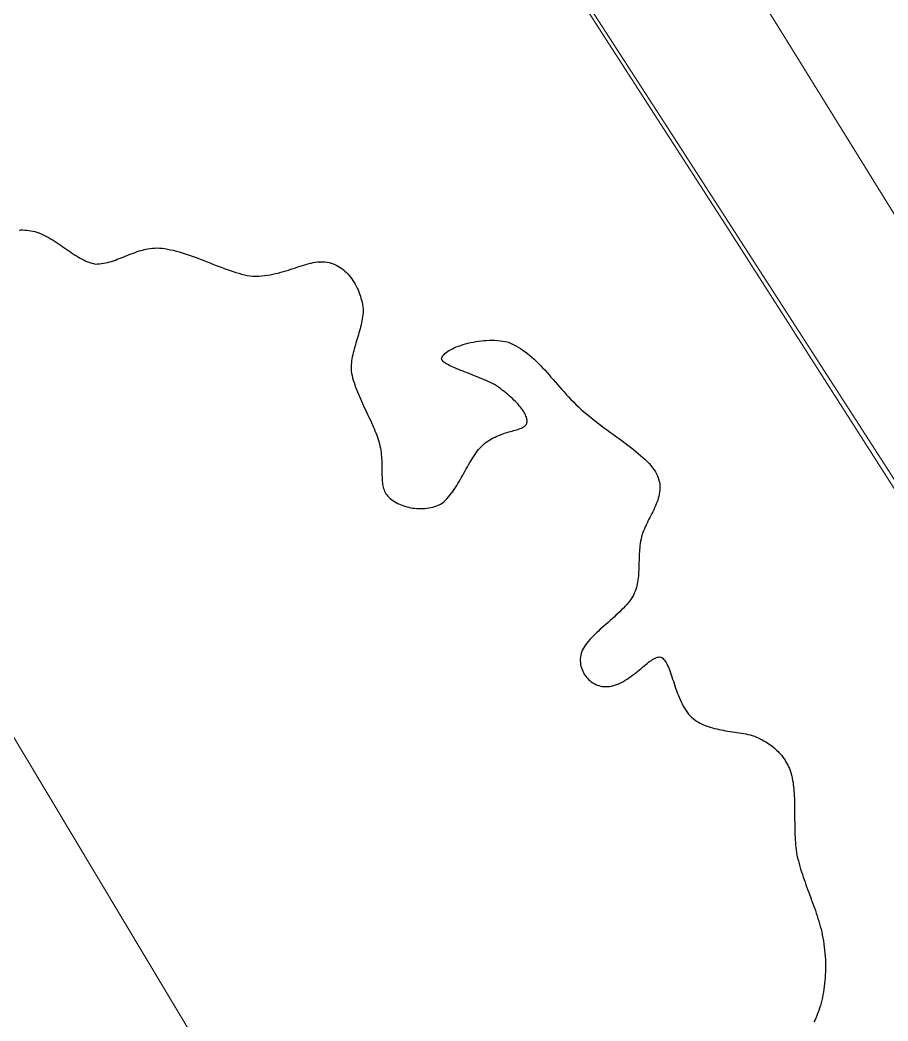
# Model space of a CAD drawing. Header units: metres. Extents: x 3 to 509016, y 4 to 6969473.
# Drawn here: x 507894.491 to 507896.852, y 6967178.844 to 6967181.567 of the extents above; entities that cross this region are included whole.
import ezdxf

# ---------------------------------------------------------------- set-up
doc = ezdxf.new("R2010")
doc.units = ezdxf.units.M
for name, color, linetype, lineweight in [('D_UG_PIPES', 252, 'EXIST_SWD', 0), ('DR_LINED', 252, 'EXIST_SWD', 0), ('HT_UG_LINES', 252, 'EXISTING_HIGH_VOLTAGE', 0)]:
    doc.layers.add(name, color=color, linetype=linetype, lineweight=lineweight)
for name, color, linetype in [('HATCH_LANDSCAPE', 1, 'Continuous'), ('mga2020VEG_TREE', 252, 'Continuous'), ('XREF', 7, 'Continuous')]:
    doc.layers.add(name, color=color, linetype=linetype)
doc.styles.get("Standard").update_dxf_attribs({"font": 'ARIALN.TTF'})
doc.linetypes.add('EXIST_SWD', pattern='A,5,-2.5,5,-2,["SWD",Standard,S=2.5,R=0,X=0,Y=-1.25],-8,5,-2.5,5,-2.5', length=37.5)
doc.linetypes.add('EXISTING_HIGH_VOLTAGE', pattern='A,2,-2,2,-2,2,-2,["HV",Standard,S=2.5,R=0,X=0,Y=-1.25],-5.9,2,-2,2,-2', length=25.9)

# ---------------------------------------------------------------- blocks, each defined once
blk = doc.blocks.new('XD_HATCH')
at = {"layer": 'HATCH_LANDSCAPE', "ltscale": 0.5}
h = blk.add_hatch(dxfattribs=at)
h.set_pattern_fill('GRASS', color=256, scale=0.05)
h.set_pattern_definition([(212.013854887, (0, 0), (-0.28538859865, -1.2375190291), [0.238125, -1.557926224]), (167.013854887, (0, 0), (-0.28538859868, -1.23751902925), [0.238125, -1.031875]), (257.013854887, (0, 0), (1.23751902925, -0.28538859868), [0.238125, -1.031875])])
edge = h.paths.add_edge_path()
edge.add_line((507834.6194, 6967286.6003), (507833.7745, 6967278.3766))
edge.add_line((507833.7745, 6967278.3766), (507834.4563, 6967266.5732))
edge.add_arc((507833.4405, 6967266.3882), 1.0325, -56.8269, 10.3208, ccw=False)
edge.add_line((507834.0055, 6967265.524), (507833.7027, 6967265.3348))
edge.add_line((507833.7027, 6967265.3348), (507831.8595, 6967265.8814))
edge.add_arc((507790.5773, 6967261.1965), 41.5471, 6.4744, 11.72996)
edge.add_arc((507652.9266, 6967269.5696), 178.3302, 0.023588, 2.717699)
edge.add_arc((507863.8943, 6967277.5885), 32.8409, 156.38178, 179.23816, ccw=False)
edge.add_line((507833.8043, 6967290.7459), (507834.868, 6967290.3037))
edge.add_line((507834.868, 6967290.3037), (507834.6194, 6967286.6003))
edge = h.paths.add_edge_path()
edge.add_line((507840.3758, 6967264.2031), (507839.0111, 6967268.6216))
edge.add_line((507839.0111, 6967268.6216), (507838.9485, 6967268.9634))
edge.add_line((507838.9485, 6967268.9634), (507838.9635, 6967269.4631))
edge.add_line((507838.9635, 6967269.4631), (507838.7986, 6967271.4707))
edge.add_line((507838.7986, 6967271.4707), (507838.5426, 6967271.9806))
edge.add_line((507838.5426, 6967271.9806), (507838.3277, 6967272.489))
edge.add_line((507838.3277, 6967272.489), (507838.1812, 6967272.9949))
edge.add_line((507838.1812, 6967272.9949), (507838.0533, 6967273.5))
edge.add_line((507838.0533, 6967273.5), (507837.435, 6967274.5364))
edge.add_line((507837.435, 6967274.5364), (507837.4424, 6967274.8298))
edge.add_line((507837.4424, 6967274.8298), (507837.523, 6967275.3334))
edge.add_line((507837.523, 6967275.3334), (507837.4511, 6967275.831))
edge.add_line((507837.4511, 6967275.831), (507837.4008, 6967276.3294))
edge.add_line((507837.4008, 6967276.3294), (507837.3858, 6967276.8292))
edge.add_line((507837.3858, 6967276.8292), (507837.3708, 6967277.329))
edge.add_line((507837.3708, 6967277.329), (507837.3559, 6967277.8288))
edge.add_line((507837.3559, 6967277.8288), (507837.2868, 6967278.3259))
edge.add_line((507837.2868, 6967278.3259), (507837.6201, 6967280.3039))
edge.add_line((507837.6201, 6967280.3039), (507837.7291, 6967281.2981))
edge.add_line((507837.7291, 6967281.2981), (507837.7573, 6967281.7976))
edge.add_line((507837.7573, 6967281.7976), (507837.7637, 6967283.3032))
edge.add_line((507837.7637, 6967283.3032), (507837.8004, 6967283.8019))
edge.add_line((507837.8004, 6967283.8019), (507837.9, 6967284.2949))
edge.add_line((507837.9, 6967284.2949), (507838.1892, 6967285.2728))
edge.add_line((507838.1892, 6967285.2728), (507838.2709, 6967285.7675))
edge.add_line((507838.2709, 6967285.7675), (507838.3266, 6967286.2645))
edge.add_line((507838.3266, 6967286.2645), (507837.056, 6967286.299))
edge.add_line((507837.056, 6967286.299), (507837.0835, 6967286.024))
edge.add_line((507837.0835, 6967286.024), (507836.2865, 6967278.3018))
edge.add_line((507836.2865, 6967278.3018), (507836.7877, 6967269.7623))
edge.add_line((507836.7877, 6967269.7623), (507836.9971, 6967265.9725))
edge.add_arc((507835.4372, 6967265.8975), 1.5617, -51.2364, 2.7548, ccw=False)
edge.add_line((507836.415, 6967264.6797), (507834.7625, 6967263.6386))
edge.add_line((507834.7625, 6967263.6386), (507834.4122, 6967261.6514))
edge.add_line((507834.4122, 6967261.6514), (507838.3369, 6967255.3696))
edge.add_arc((507838.6337, 6967255.5551), 0.35, 211.9938, 302.0004)
edge.add_line((507838.8192, 6967255.2583), (507843.102, 6967257.934))
edge.add_line((507843.102, 6967257.934), (507849.8852, 6967247.0769))
edge.add_line((507849.8852, 6967247.0769), (507845.6775, 6967244.448))
edge.add_arc((507845.8629, 6967244.1511), 0.35, 121.996, 211.996)
edge.add_line((507845.5661, 6967243.9657), (507846.3609, 6967242.6936))
edge.add_arc((507846.6577, 6967242.879), 0.35, 211.996, 301.996)
edge.add_line((507846.8432, 6967242.5822), (507851.0509, 6967245.2111))
edge.add_line((507851.0509, 6967245.2111), (507857.8321, 6967234.3573))
edge.add_line((507857.8321, 6967234.3573), (507858.9988, 6967232.4898))
edge.add_line((507858.9988, 6967232.4898), (507868.4293, 6967217.3956))
edge.add_line((507868.4293, 6967217.3956), (507869.595, 6967215.5298))
edge.add_line((507869.595, 6967215.5298), (507879.0265, 6967200.4339))
edge.add_line((507879.0265, 6967200.4339), (507880.1922, 6967198.5681))
edge.add_line((507880.1922, 6967198.5681), (507889.6237, 6967183.4722))
edge.add_line((507889.6237, 6967183.4722), (507890.8655, 6967181.6516))
edge.add_line((507890.8655, 6967181.6516), (507890.7894, 6967181.6064))
edge.add_line((507890.7894, 6967181.6064), (507900.2209, 6967166.5105))
edge.add_line((507900.2209, 6967166.5105), (507895.9381, 6967163.8347))
edge.add_arc((507896.1235, 6967163.5378), 0.35, 121.994, 211.996)
edge.add_line((507895.8267, 6967163.3524), (507896.6215, 6967162.0802))
edge.add_arc((507896.9183, 6967162.2657), 0.35, 211.9984, 301.996)
edge.add_line((507897.1038, 6967161.9689), (507901.3866, 6967164.6447))
edge.add_line((507901.3866, 6967164.6447), (507910.8181, 6967149.5487))
edge.add_line((507910.8181, 6967149.5487), (507906.5469, 6967146.8811))
edge.add_arc((507906.7649, 6967146.6028), 0.3535, 128.0734, 218.4885)
edge.add_line((507906.4882, 6967146.3828), (507907.8077, 6967145.0972))
edge.add_line((507907.8077, 6967145.0972), (507909.4019, 6967144.1738))
edge.add_line((507909.4019, 6967144.1738), (507911.1824, 6967145.0318))
edge.add_line((507911.1824, 6967145.0318), (507911.5938, 6967146.4662))
edge.add_line((507911.5938, 6967146.4662), (507913.3116, 6967147.5395))
edge.add_line((507913.3116, 6967147.5395), (507911.7607, 6967150.3145))
edge.add_line((507911.7607, 6967150.3145), (507911.3517, 6967151.1377))
edge.add_line((507911.3517, 6967151.1377), (507910.3123, 6967152.8466))
edge.add_line((507910.3123, 6967152.8466), (507910.0252, 6967153.2568))
edge.add_line((507910.0252, 6967153.2568), (507908.2386, 6967155.6779))
edge.add_line((507908.2386, 6967155.6779), (507906.8185, 6967157.7385))
edge.add_line((507906.8185, 6967157.7385), (507905.1467, 6967160.2314))
edge.add_line((507905.1467, 6967160.2314), (507902.6614, 6967164.5743))
edge.add_line((507902.6614, 6967164.5743), (507901.6885, 6967166.3247))
edge.add_line((507901.6885, 6967166.3247), (507890.3492, 6967184.5912))
edge.add_line((507890.3492, 6967184.5912), (507887.9238, 6967188.3817))
edge.add_line((507887.9238, 6967188.3817), (507882.2644, 6967197.2262))
edge.add_line((507882.2644, 6967197.2262), (507881.0853, 6967198.9492))
edge.add_line((507881.0853, 6967198.9492), (507875.2149, 6967208.1494))
edge.add_line((507875.2149, 6967208.1494), (507870.7184, 6967215.3627))
edge.add_line((507870.7184, 6967215.3627), (507864.5811, 6967226.2674))
edge.add_line((507864.5811, 6967226.2674), (507858.7045, 6967235.0792))
edge.add_line((507858.7045, 6967235.0792), (507856.2419, 6967238.7442))
edge.add_line((507856.2419, 6967238.7442), (507855.1022, 6967240.3904))
edge.add_line((507855.1022, 6967240.3904), (507854.8173, 6967240.8019))
edge.add_line((507854.8173, 6967240.8019), (507854.0618, 6967242.0986))
edge.add_line((507854.0618, 6967242.0986), (507852.576, 6967244.7077))
edge.add_line((507852.576, 6967244.7077), (507851.066, 6967247.3016))
edge.add_line((507851.066, 6967247.3016), (507849.5393, 6967249.8852))
edge.add_line((507849.5393, 6967249.8852), (507848.9949, 6967250.7242))
edge.add_line((507848.9949, 6967250.7242), (507848.7226, 6967251.1437))
edge.add_line((507848.7226, 6967251.1437), (507848.4401, 6967251.5567))
edge.add_line((507848.4401, 6967251.5567), (507847.8618, 6967252.3745))
edge.add_line((507847.8618, 6967252.3745), (507847.3356, 6967253.2249))
edge.add_line((507847.3356, 6967253.2249), (507845.7975, 6967255.8013))
edge.add_line((507845.7975, 6967255.8013), (507844.2186, 6967258.446))
edge.add_line((507844.2186, 6967258.446), (507842.8502, 6967261.0217))
edge.add_line((507842.8502, 6967261.0217), (507842.6112, 6967261.4614))
edge.add_line((507842.6112, 6967261.4614), (507842.0412, 6967262.2858))
edge.add_line((507842.0412, 6967262.2858), (507840.3758, 6967264.2031))
blk = doc.blocks.new('BAC V TREE')
for p, q in [((2.7906, 15.4184), (2.8238, 15.4197)), ((2.8238, 15.4197), (2.8574, 15.4198)), ((2.8574, 15.4198), (2.8913, 15.4187)), ((2.8913, 15.4187), (2.9256, 15.4163)), ((2.9256, 15.4163), (2.9602, 15.4126)), ((2.9602, 15.4126), (2.9952, 15.4076)), ((2.9952, 15.4076), (3.0306, 15.4012)), ((3.0306, 15.4012), (3.0664, 15.3934)), ((3.0664, 15.3934), (3.1027, 15.3817)), ((3.1027, 15.3817), (3.1389, 15.3684)), ((3.1389, 15.3684), (3.1748, 15.3535)), ((3.1748, 15.3535), (3.2106, 15.3371)), ((3.2106, 15.3371), (3.2462, 15.3195)), ((3.2462, 15.3195), (3.2816, 15.3007)), ((3.2816, 15.3007), (3.3168, 15.2809)), ((3.3168, 15.2809), (3.3519, 15.2602)), ((3.3519, 15.2602), (3.3868, 15.2386)), ((3.3868, 15.2386), (3.4215, 15.2165)), ((3.4215, 15.2165), (3.4561, 15.1937)), ((3.4561, 15.1937), (3.4906, 15.1706)), ((3.4906, 15.1706), (3.5249, 15.1472)), ((3.5249, 15.1472), (3.5591, 15.1237)), ((3.5591, 15.1237), (3.5932, 15.1001)), ((3.5932, 15.1001), (3.6272, 15.0766)), ((3.6272, 15.0766), (3.6611, 15.0534)), ((4.9317, 15.063), (4.969, 15.0728)), ((4.969, 15.0728), (5.0069, 15.0815)), ((5.0069, 15.0815), (5.0453, 15.089)), ((5.0453, 15.089), (5.0843, 15.0952)), ((5.0843, 15.0952), (5.124, 15.1)), ((5.124, 15.1), (5.1643, 15.1031)), ((5.1643, 15.1031), (5.2054, 15.1046)), ((5.2054, 15.1046), (5.2472, 15.1042)), ((5.2472, 15.1042), (5.2946, 15.0997)), ((5.2946, 15.0997), (5.3427, 15.0933)), ((5.3427, 15.0933), (5.3915, 15.085)), ((5.3915, 15.085), (5.4409, 15.075)), ((5.4409, 15.075), (5.4909, 15.0635)), ((3.6611, 15.0534), (3.6948, 15.0305)), ((3.6948, 15.0305), (3.7285, 15.0082)), ((3.7285, 15.0082), (3.7621, 14.9864)), ((3.7621, 14.9864), (3.7956, 14.9654)), ((3.7956, 14.9654), (3.8291, 14.9452)), ((3.8291, 14.9452), (3.8624, 14.9261)), ((3.8624, 14.9261), (3.8957, 14.9081)), ((3.8957, 14.9081), (3.929, 14.8913)), ((3.929, 14.8913), (3.9622, 14.8759)), ((4.4418, 14.8818), (4.4759, 14.8937)), ((4.4759, 14.8937), (4.51, 14.9063)), ((4.51, 14.9063), (4.5441, 14.9194)), ((4.5441, 14.9194), (4.5783, 14.9329)), ((4.5783, 14.9329), (4.6125, 14.9467)), ((4.6125, 14.9467), (4.6469, 14.9606)), ((4.6469, 14.9606), (4.6815, 14.9746)), ((4.6815, 14.9746), (4.7163, 14.9885)), ((4.7163, 14.9885), (4.7513, 15.0022)), ((4.7513, 15.0022), (4.7867, 15.0155)), ((4.7867, 15.0155), (4.8223, 15.0284)), ((4.8223, 15.0284), (4.8583, 15.0407)), ((4.8583, 15.0407), (4.8948, 15.0523)), ((4.8948, 15.0523), (4.9317, 15.063)), ((5.4909, 15.0635), (5.5414, 15.0506)), ((5.5414, 15.0506), (5.5924, 15.0363)), ((5.5924, 15.0363), (5.6439, 15.0208)), ((5.6439, 15.0208), (5.6957, 15.0042)), ((5.6957, 15.0042), (5.7479, 14.9867)), ((5.7479, 14.9867), (5.8003, 14.9684)), ((5.8003, 14.9684), (5.853, 14.9493)), ((5.853, 14.9493), (5.9058, 14.9297)), ((5.9058, 14.9297), (5.9588, 14.9096)), ((5.9588, 14.9096), (6.0119, 14.8892)), ((3.9622, 14.8759), (3.9954, 14.862)), ((3.9954, 14.862), (4.0285, 14.8498)), ((4.0285, 14.8498), (4.0616, 14.8393)), ((4.0616, 14.8393), (4.0947, 14.8307)), ((4.0947, 14.8307), (4.1278, 14.8242)), ((4.1278, 14.8242), (4.1638, 14.8247)), ((4.1638, 14.8247), (4.1994, 14.8269)), ((4.1994, 14.8269), (4.2347, 14.8308)), ((4.2347, 14.8308), (4.2697, 14.8363)), ((4.2697, 14.8363), (4.3045, 14.8431)), ((4.3045, 14.8431), (4.339, 14.8512)), ((4.339, 14.8512), (4.3734, 14.8604)), ((4.3734, 14.8604), (4.4077, 14.8707)), ((4.4077, 14.8707), (4.4418, 14.8818)), ((6.0119, 14.8892), (6.065, 14.8685)), ((6.065, 14.8685), (6.118, 14.8478)), ((6.118, 14.8478), (6.171, 14.827)), ((6.171, 14.827), (6.2239, 14.8065)), ((6.2239, 14.8065), (6.2766, 14.7862)), ((6.2766, 14.7862), (6.3291, 14.7662)), ((6.3291, 14.7662), (6.3813, 14.7468)), ((6.3813, 14.7468), (6.4332, 14.7281)), ((6.4332, 14.7281), (6.4847, 14.7101)), ((7.4624, 14.7044), (7.5057, 14.718)), ((7.5057, 14.718), (7.5483, 14.7318)), ((7.5483, 14.7318), (7.5902, 14.7457)), ((7.5902, 14.7457), (7.6315, 14.7595)), ((7.6315, 14.7595), (7.6722, 14.7731)), ((7.6722, 14.7731), (7.7122, 14.7863)), ((7.7122, 14.7863), (7.7516, 14.799)), ((7.7516, 14.799), (7.7904, 14.811)), ((7.7904, 14.811), (7.8287, 14.8221)), ((7.8287, 14.8221), (7.8663, 14.8323)), ((7.8663, 14.8323), (7.9035, 14.8413)), ((7.9035, 14.8413), (7.9401, 14.8491)), ((7.9401, 14.8491), (7.9761, 14.8554)), ((7.9761, 14.8554), (8.0117, 14.8602)), ((8.0117, 14.8602), (8.0468, 14.8632)), ((8.0468, 14.8632), (8.0814, 14.8644)), ((8.0814, 14.8644), (8.1156, 14.8635)), ((8.1156, 14.8635), (8.1493, 14.8604)), ((8.1493, 14.8604), (8.1851, 14.8555)), ((8.1851, 14.8555), (8.22, 14.8484)), ((8.22, 14.8484), (8.2541, 14.8392)), ((8.2541, 14.8392), (8.2874, 14.828)), ((8.2874, 14.828), (8.3198, 14.8149)), ((8.3198, 14.8149), (8.3513, 14.7999)), ((8.3513, 14.7999), (8.3819, 14.7832)), ((8.3819, 14.7832), (8.4116, 14.7647)), ((8.4116, 14.7647), (8.4404, 14.7446)), ((8.4404, 14.7446), (8.4682, 14.7229)), ((8.4682, 14.7229), (8.4951, 14.6998)), ((6.4847, 14.7101), (6.5358, 14.693)), ((6.5358, 14.693), (6.5864, 14.6768)), ((6.5864, 14.6768), (6.6365, 14.6618)), ((6.6365, 14.6618), (6.686, 14.6481)), ((6.686, 14.6481), (6.7349, 14.6357)), ((6.7349, 14.6357), (6.7831, 14.6249)), ((6.7831, 14.6249), (6.8306, 14.6156)), ((6.8306, 14.6156), (6.8841, 14.6127)), ((6.8841, 14.6127), (6.9368, 14.612)), ((6.9368, 14.612), (6.9886, 14.6133)), ((6.9886, 14.6133), (7.0395, 14.6165)), ((7.0395, 14.6165), (7.0897, 14.6214)), ((7.0897, 14.6214), (7.139, 14.6278)), ((7.139, 14.6278), (7.1874, 14.6357)), ((7.1874, 14.6357), (7.2352, 14.6449)), ((7.2352, 14.6449), (7.2821, 14.6551)), ((7.2821, 14.6551), (7.3283, 14.6664)), ((7.3283, 14.6664), (7.3737, 14.6784)), ((7.3737, 14.6784), (7.4184, 14.6911)), ((7.4184, 14.6911), (7.4624, 14.7044)), ((8.4951, 14.6998), (8.5211, 14.6753)), ((8.5211, 14.6753), (8.546, 14.6494)), ((8.546, 14.6494), (8.57, 14.6223)), ((8.57, 14.6223), (8.593, 14.594)), ((8.593, 14.594), (8.615, 14.5646)), ((8.615, 14.5646), (8.6359, 14.5343)), ((8.6359, 14.5343), (8.6558, 14.5029)), ((8.6558, 14.5029), (8.6746, 14.4707)), ((8.6746, 14.4707), (8.6924, 14.4377)), ((8.6924, 14.4377), (8.7091, 14.4041)), ((8.7091, 14.4041), (8.7247, 14.3697)), ((8.7247, 14.3697), (8.7392, 14.3348)), ((8.7392, 14.3348), (8.7525, 14.2995)), ((8.7525, 14.2995), (8.7648, 14.2637)), ((8.7648, 14.2637), (8.7759, 14.2276)), ((8.7759, 14.2276), (8.7858, 14.1912)), ((8.7858, 14.1912), (8.7945, 14.1547)), ((8.7945, 14.1547), (8.8021, 14.1181)), ((8.8021, 14.1181), (8.8085, 14.0814)), ((8.8085, 14.0814), (8.8136, 14.0448)), ((8.8136, 14.0448), (8.8133, 14.0084)), ((8.7991, 13.8648), (8.7929, 13.8292)), ((8.8044, 13.9004), (8.7991, 13.8648)), ((8.8086, 13.9362), (8.8044, 13.9004)), ((8.8116, 13.9722), (8.8086, 13.9362)), ((8.8133, 14.0084), (8.8116, 13.9722)), ((8.7601, 13.6884), (8.7504, 13.6534)), ((8.7693, 13.7234), (8.7601, 13.6884)), ((8.7779, 13.7586), (8.7693, 13.7234)), ((8.7858, 13.7939), (8.7779, 13.7586)), ((8.7929, 13.8292), (8.7858, 13.7939)), ((8.7087, 13.5141), (8.698, 13.4793)), ((8.7194, 13.5489), (8.7087, 13.5141)), ((8.7299, 13.5837), (8.7194, 13.5489)), ((8.7403, 13.6185), (8.7299, 13.5837)), ((8.7504, 13.6534), (8.7403, 13.6185)), ((10.9736, 13.4876), (11.0218, 13.4894)), ((11.0218, 13.4894), (11.0699, 13.4898)), ((11.0699, 13.4898), (11.1179, 13.4885)), ((11.1179, 13.4885), (11.1654, 13.4856)), ((8.6572, 13.3402), (8.6479, 13.3053)), ((8.6669, 13.375), (8.6572, 13.3402)), ((8.677, 13.4098), (8.6669, 13.375)), ((8.6874, 13.4446), (8.677, 13.4098)), ((8.698, 13.4793), (8.6874, 13.4446)), ((10.315, 13.3075), (10.344, 13.3243)), ((10.344, 13.3243), (10.3754, 13.3406)), ((10.3754, 13.3406), (10.4089, 13.3565)), ((10.4089, 13.3565), (10.4444, 13.3719)), ((10.4444, 13.3719), (10.4818, 13.3866)), ((10.4818, 13.3866), (10.5209, 13.4006)), ((10.5209, 13.4006), (10.5616, 13.4139)), ((10.5616, 13.4139), (10.6036, 13.4263)), ((10.6036, 13.4263), (10.647, 13.4378)), ((10.647, 13.4378), (10.6915, 13.4484)), ((10.6915, 13.4484), (10.7369, 13.4579)), ((10.7369, 13.4579), (10.7832, 13.4663)), ((10.7832, 13.4663), (10.8301, 13.4736)), ((10.8301, 13.4736), (10.8776, 13.4796)), ((10.8776, 13.4796), (10.9255, 13.4843)), ((10.9255, 13.4843), (10.9736, 13.4876)), ((11.1654, 13.4856), (11.2125, 13.481)), ((11.2125, 13.481), (11.2589, 13.4746)), ((11.2589, 13.4746), (11.3046, 13.4663)), ((11.3046, 13.4663), (11.3492, 13.4561)), ((11.3492, 13.4561), (11.3957, 13.4374)), ((11.3957, 13.4374), (11.4409, 13.4169)), ((11.4409, 13.4169), (11.485, 13.3944)), ((11.485, 13.3944), (11.5281, 13.3702)), ((11.5281, 13.3702), (11.5702, 13.3443)), ((11.5702, 13.3443), (11.6114, 13.3168)), ((11.6114, 13.3168), (11.6518, 13.2878)), ((8.6177, 13.1651), (8.6123, 13.1298)), ((8.624, 13.2003), (8.6177, 13.1651)), ((8.6312, 13.2354), (8.624, 13.2003)), ((8.6392, 13.2704), (8.6312, 13.2354)), ((8.6479, 13.3053), (8.6392, 13.2704)), ((10.187, 13.1709), (10.1885, 13.1838)), ((10.1888, 13.1581), (10.187, 13.1709)), ((10.1885, 13.1838), (10.1973, 13.2016)), ((10.1937, 13.1454), (10.1888, 13.1581)), ((10.2017, 13.1328), (10.1937, 13.1454)), ((10.1973, 13.2016), (10.2094, 13.2195)), ((10.2094, 13.2195), (10.2247, 13.2374)), ((10.2247, 13.2374), (10.2431, 13.2552)), ((10.2431, 13.2552), (10.2644, 13.2729)), ((10.2644, 13.2729), (10.2884, 13.2903)), ((10.2884, 13.2903), (10.315, 13.3075)), ((11.6518, 13.2878), (11.6914, 13.2572)), ((11.6914, 13.2572), (11.7304, 13.2253)), ((11.7304, 13.2253), (11.7688, 13.1921)), ((11.7688, 13.1921), (11.8067, 13.1576)), ((11.8067, 13.1576), (11.8442, 13.1219)), ((8.603, 13.023), (8.6025, 12.9871)), ((8.6025, 12.9871), (8.6034, 12.951)), ((8.6048, 13.0587), (8.603, 13.023)), ((8.608, 13.0943), (8.6048, 13.0587)), ((8.6123, 13.1298), (8.608, 13.0943)), ((10.2125, 13.1202), (10.2017, 13.1328)), ((10.2262, 13.1077), (10.2125, 13.1202)), ((10.2425, 13.0952), (10.2262, 13.1077)), ((10.2613, 13.0826), (10.2425, 13.0952)), ((10.2825, 13.07), (10.2613, 13.0826)), ((10.306, 13.0573), (10.2825, 13.07)), ((10.3317, 13.0444), (10.306, 13.0573)), ((10.3594, 13.0314), (10.3317, 13.0444)), ((10.3891, 13.0182), (10.3594, 13.0314)), ((10.4205, 13.0048), (10.3891, 13.0182)), ((10.4537, 12.9912), (10.4205, 13.0048)), ((10.4883, 12.9773), (10.4537, 12.9912)), ((10.5244, 12.963), (10.4883, 12.9773)), ((10.5618, 12.9485), (10.5244, 12.963)), ((11.8442, 13.1219), (11.8813, 13.0852)), ((11.8813, 13.0852), (11.9182, 13.0474)), ((11.9182, 13.0474), (11.9549, 13.0087)), ((11.9549, 13.0087), (11.9915, 12.9692)), ((11.9915, 12.9692), (12.0281, 12.9288)), ((8.6034, 12.951), (8.6109, 12.9111)), ((8.6109, 12.9111), (8.6198, 12.8711)), ((8.6198, 12.8711), (8.63, 12.8308)), ((8.63, 12.8308), (8.6414, 12.7905)), ((8.6414, 12.7905), (8.6538, 12.75)), ((10.6004, 12.9336), (10.5618, 12.9485)), ((10.6401, 12.9182), (10.6004, 12.9336)), ((10.6807, 12.9025), (10.6401, 12.9182)), ((10.7221, 12.8863), (10.6807, 12.9025)), ((10.7642, 12.8696), (10.7221, 12.8863)), ((10.8069, 12.8524), (10.7642, 12.8696)), ((10.85, 12.8346), (10.8069, 12.8524)), ((10.8935, 12.8163), (10.85, 12.8346)), ((10.9372, 12.7974), (10.8935, 12.8163)), ((10.9809, 12.7778), (10.9372, 12.7974)), ((12.0281, 12.9288), (12.0647, 12.8877)), ((12.0647, 12.8877), (12.1015, 12.846)), ((12.1015, 12.846), (12.1385, 12.8038)), ((12.1385, 12.8038), (12.1757, 12.761)), ((8.6538, 12.75), (8.6673, 12.7094)), ((8.6673, 12.7094), (8.6816, 12.6687)), ((8.6816, 12.6687), (8.6969, 12.628)), ((8.6969, 12.628), (8.7129, 12.5872)), ((11.0246, 12.7576), (10.9809, 12.7778)), ((11.0681, 12.7367), (11.0246, 12.7576)), ((11.1114, 12.715), (11.0681, 12.7367)), ((11.1468, 12.6913), (11.1114, 12.715)), ((11.1815, 12.6672), (11.1468, 12.6913)), ((11.2154, 12.6429), (11.1815, 12.6672)), ((11.2485, 12.6183), (11.2154, 12.6429)), ((11.2808, 12.5935), (11.2485, 12.6183)), ((12.1757, 12.761), (12.2134, 12.7178)), ((12.2134, 12.7178), (12.2515, 12.6743)), ((12.2515, 12.6743), (12.2901, 12.6305)), ((12.2901, 12.6305), (12.3293, 12.5865)), ((8.7129, 12.5872), (8.7296, 12.5464)), ((8.7296, 12.5464), (8.7469, 12.5055)), ((8.7469, 12.5055), (8.7646, 12.4647)), ((8.7646, 12.4647), (8.7829, 12.4239)), ((11.3122, 12.5686), (11.2808, 12.5935)), ((11.3426, 12.5436), (11.3122, 12.5686)), ((11.372, 12.5185), (11.3426, 12.5436)), ((11.4005, 12.4933), (11.372, 12.5185)), ((11.4278, 12.4682), (11.4005, 12.4933)), ((11.454, 12.4431), (11.4278, 12.4682)), ((11.479, 12.4181), (11.454, 12.4431)), ((12.3293, 12.5865), (12.3692, 12.5424)), ((12.3692, 12.5424), (12.4099, 12.4983)), ((12.4099, 12.4983), (12.4514, 12.4542)), ((12.4514, 12.4542), (12.4939, 12.4102)), ((8.7829, 12.4239), (8.8014, 12.3832)), ((8.8014, 12.3832), (8.8203, 12.3425)), ((8.8203, 12.3425), (8.8393, 12.3019)), ((8.8393, 12.3019), (8.8584, 12.2614)), ((11.5028, 12.3933), (11.479, 12.4181)), ((11.5254, 12.3687), (11.5028, 12.3933)), ((11.5466, 12.3443), (11.5254, 12.3687)), ((11.5665, 12.3202), (11.5466, 12.3443)), ((11.585, 12.2963), (11.5665, 12.3202)), ((11.602, 12.2729), (11.585, 12.2963)), ((11.6175, 12.2498), (11.602, 12.2729)), ((12.4939, 12.4102), (12.5373, 12.3664)), ((12.5373, 12.3664), (12.5819, 12.3229)), ((12.5819, 12.3229), (12.6297, 12.2795)), ((12.6297, 12.2795), (12.6786, 12.2367)), ((8.8584, 12.2614), (8.8775, 12.2211)), ((8.8775, 12.2211), (8.8966, 12.1809)), ((8.8966, 12.1809), (8.9155, 12.1408)), ((8.9155, 12.1408), (8.9341, 12.1009)), ((8.9341, 12.1009), (8.9525, 12.0613)), ((11.6315, 12.2272), (11.6175, 12.2498)), ((11.6439, 12.2051), (11.6315, 12.2272)), ((11.6547, 12.1835), (11.6439, 12.2051)), ((11.6638, 12.1625), (11.6547, 12.1835)), ((11.6712, 12.1421), (11.6638, 12.1625)), ((11.6768, 12.1223), (11.6712, 12.1421)), ((11.6806, 12.1033), (11.6768, 12.1223)), ((11.6825, 12.085), (11.6806, 12.1033)), ((12.6786, 12.2367), (12.7284, 12.1946)), ((12.7284, 12.1946), (12.779, 12.153)), ((12.779, 12.153), (12.8302, 12.112)), ((12.8302, 12.112), (12.8819, 12.0715)), ((8.9525, 12.0613), (8.9704, 12.0218)), ((8.9704, 12.0218), (8.9878, 11.9826)), ((8.9878, 11.9826), (9.0047, 11.9437)), ((9.0047, 11.9437), (9.0209, 11.905)), ((11.4481, 11.9085), (11.4737, 11.9158)), ((11.4737, 11.9158), (11.4982, 11.923)), ((11.4982, 11.923), (11.5215, 11.9302)), ((11.5215, 11.9302), (11.5436, 11.9374)), ((11.5436, 11.9374), (11.5644, 11.9448)), ((11.5644, 11.9448), (11.5837, 11.9525)), ((11.5837, 11.9525), (11.6015, 11.9605)), ((11.6015, 11.9605), (11.6176, 11.9688)), ((11.6176, 11.9688), (11.632, 11.9777)), ((11.632, 11.9777), (11.6446, 11.9872)), ((11.6446, 11.9872), (11.6553, 11.9974)), ((11.6553, 11.9974), (11.664, 12.0083)), ((11.664, 12.0083), (11.6706, 12.0201)), ((11.6706, 12.0201), (11.6766, 12.035)), ((11.6766, 12.035), (11.6806, 12.0508)), ((11.6806, 12.0508), (11.6825, 12.0674)), ((11.6825, 12.0674), (11.6825, 12.085)), ((12.8819, 12.0715), (12.9341, 12.0315)), ((12.9341, 12.0315), (12.9864, 11.992)), ((12.9864, 11.992), (13.0389, 11.953)), ((13.0389, 11.953), (13.0913, 11.9143)), ((13.0913, 11.9143), (13.1436, 11.8761)), ((9.0209, 11.905), (9.0364, 11.8667)), ((9.0364, 11.8667), (9.0511, 11.8286)), ((9.0511, 11.8286), (9.0648, 11.7909)), ((9.0648, 11.7909), (9.0776, 11.7536)), ((9.0776, 11.7536), (9.0892, 11.7166)), ((10.9975, 11.7246), (11.0282, 11.7442)), ((11.0282, 11.7442), (11.0592, 11.7624)), ((11.0592, 11.7624), (11.0904, 11.7793)), ((11.0904, 11.7793), (11.1217, 11.7949)), ((11.1217, 11.7949), (11.1531, 11.8094)), ((11.1531, 11.8094), (11.1844, 11.8227)), ((11.1844, 11.8227), (11.2155, 11.835)), ((11.2155, 11.835), (11.2464, 11.8465)), ((11.2464, 11.8465), (11.277, 11.8571)), ((11.277, 11.8571), (11.3071, 11.867)), ((11.3071, 11.867), (11.3367, 11.8762)), ((11.3367, 11.8762), (11.3657, 11.8849)), ((11.3657, 11.8849), (11.394, 11.8931)), ((11.394, 11.8931), (11.4215, 11.9009)), ((11.4215, 11.9009), (11.4481, 11.9085)), ((13.1436, 11.8761), (13.1956, 11.8382)), ((13.1956, 11.8382), (13.2472, 11.8007)), ((13.2472, 11.8007), (13.2982, 11.7634)), ((13.2982, 11.7634), (13.3485, 11.7265)), ((9.0892, 11.7166), (9.0994, 11.6771)), ((9.0994, 11.6771), (9.1082, 11.6382)), ((9.1082, 11.6382), (9.1157, 11.6)), ((9.1157, 11.6), (9.1219, 11.5624)), ((9.1219, 11.5624), (9.1271, 11.5254)), ((10.8111, 11.5457), (10.8344, 11.5752)), ((10.8344, 11.5752), (10.8583, 11.6036)), ((10.8583, 11.6036), (10.8829, 11.6305)), ((10.8829, 11.6305), (10.9082, 11.656)), ((10.9082, 11.656), (10.9374, 11.6806)), ((10.9374, 11.6806), (10.9672, 11.7034)), ((10.9672, 11.7034), (10.9975, 11.7246)), ((13.3485, 11.7265), (13.398, 11.6898)), ((13.398, 11.6898), (13.4465, 11.6534)), ((13.4465, 11.6534), (13.4939, 11.6171)), ((13.4939, 11.6171), (13.5401, 11.581)), ((13.5401, 11.581), (13.5849, 11.5451)), ((9.1271, 11.5254), (9.1313, 11.489)), ((9.1313, 11.489), (9.1347, 11.4533)), ((9.1347, 11.4533), (9.1372, 11.4182)), ((9.1372, 11.4182), (9.1391, 11.3837)), ((10.7014, 11.3825), (10.7226, 11.4168)), ((10.7226, 11.4168), (10.7441, 11.4504)), ((10.7441, 11.4504), (10.766, 11.4831)), ((10.766, 11.4831), (10.7883, 11.5149)), ((10.7883, 11.5149), (10.8111, 11.5457)), ((13.5849, 11.5451), (13.6283, 11.5093)), ((13.6283, 11.5093), (13.67, 11.4736)), ((13.67, 11.4736), (13.71, 11.4379)), ((13.71, 11.4379), (13.748, 11.4023)), ((13.748, 11.4023), (13.784, 11.3667)), ((9.1391, 11.3837), (9.1405, 11.3498)), ((9.1405, 11.3498), (9.1413, 11.3166)), ((9.1413, 11.3166), (9.1419, 11.284)), ((9.1419, 11.284), (9.1421, 11.252)), ((9.1421, 11.252), (9.1423, 11.2207)), ((9.1423, 11.2207), (9.1424, 11.1899)), ((10.5982, 11.2029), (10.6187, 11.2395)), ((10.6187, 11.2395), (10.6392, 11.2759)), ((10.6392, 11.2759), (10.6598, 11.3119)), ((10.6598, 11.3119), (10.6805, 11.3475)), ((10.6805, 11.3475), (10.7014, 11.3825)), ((13.784, 11.3667), (13.8179, 11.3311)), ((13.8179, 11.3311), (13.8495, 11.2955)), ((13.8495, 11.2955), (13.8786, 11.2597)), ((13.8786, 11.2597), (13.9052, 11.2239)), ((13.9052, 11.2239), (13.929, 11.1879)), ((9.1424, 11.1899), (9.1426, 11.1598)), ((9.1426, 11.1598), (9.1429, 11.1303)), ((9.1429, 11.1303), (9.1435, 11.1015)), ((9.1435, 11.1015), (9.1446, 11.0732)), ((9.1446, 11.0732), (9.1461, 11.0456)), ((9.1461, 11.0456), (9.1482, 11.0186)), ((10.4941, 11.0194), (10.5153, 11.0558)), ((10.5153, 11.0558), (10.5363, 11.0925)), ((10.5363, 11.0925), (10.5571, 11.1293)), ((10.5571, 11.1293), (10.5777, 11.1661)), ((10.5777, 11.1661), (10.5982, 11.2029)), ((13.929, 11.1879), (13.95, 11.1518)), ((13.95, 11.1518), (13.9667, 11.1155)), ((13.9667, 11.1155), (13.9803, 11.0793)), ((13.9803, 11.0793), (13.991, 11.0433)), ((13.991, 11.0433), (13.9989, 11.0076)), ((9.1482, 11.0186), (9.151, 10.9923)), ((9.151, 10.9923), (9.1546, 10.9665)), ((9.1546, 10.9665), (9.1591, 10.9414)), ((9.1591, 10.9414), (9.1647, 10.9169)), ((9.1647, 10.9169), (9.1714, 10.893)), ((9.1714, 10.893), (9.1793, 10.8698)), ((9.1793, 10.8698), (9.1885, 10.8471)), ((10.3821, 10.8446), (10.4055, 10.8783)), ((10.4055, 10.8783), (10.4283, 10.9127)), ((10.4283, 10.9127), (10.4507, 10.9478)), ((10.4507, 10.9478), (10.4726, 10.9834)), ((10.4726, 10.9834), (10.4941, 11.0194)), ((13.9989, 11.0076), (14.0041, 10.972)), ((14.0057, 10.8663), (14.0019, 10.8314)), ((14.0041, 10.972), (14.0069, 10.9366)), ((14.0074, 10.9014), (14.0057, 10.8663)), ((14.0069, 10.9366), (14.0074, 10.9014)), ((9.1885, 10.8471), (9.1992, 10.8251)), ((9.1992, 10.8251), (9.2114, 10.8037)), ((9.2114, 10.8037), (9.2253, 10.7829)), ((9.2253, 10.7829), (9.2441, 10.7616)), ((9.2441, 10.7616), (9.2647, 10.741)), ((9.2647, 10.741), (9.2868, 10.7212)), ((9.2868, 10.7212), (9.3105, 10.7023)), ((9.3105, 10.7023), (9.3356, 10.6842)), ((10.2272, 10.6637), (10.2551, 10.6908)), ((10.2551, 10.6908), (10.282, 10.7193)), ((10.282, 10.7193), (10.3082, 10.749)), ((10.3082, 10.749), (10.3335, 10.7799)), ((10.3335, 10.7799), (10.3582, 10.8118)), ((10.3582, 10.8118), (10.3821, 10.8446)), ((13.9693, 10.6932), (13.9575, 10.659)), ((13.9798, 10.7275), (13.9693, 10.6932)), ((13.9888, 10.762), (13.9798, 10.7275)), ((13.9963, 10.7966), (13.9888, 10.762)), ((14.0019, 10.8314), (13.9963, 10.7966)), ((9.3356, 10.6842), (9.362, 10.6671)), ((9.362, 10.6671), (9.3896, 10.6509)), ((9.3896, 10.6509), (9.4184, 10.6357)), ((9.4184, 10.6357), (9.4483, 10.6215)), ((9.4483, 10.6215), (9.4791, 10.6084)), ((9.4791, 10.6084), (9.5109, 10.5963)), ((9.5109, 10.5963), (9.5434, 10.5854)), ((9.5434, 10.5854), (9.5767, 10.5756)), ((9.5767, 10.5756), (9.6106, 10.5671)), ((9.6106, 10.5671), (9.645, 10.5597)), ((9.645, 10.5597), (9.6799, 10.5536)), ((9.6799, 10.5536), (9.7152, 10.5489)), ((9.7152, 10.5489), (9.7507, 10.5454)), ((9.7507, 10.5454), (9.7864, 10.5433)), ((9.7864, 10.5433), (9.8223, 10.5427)), ((9.8223, 10.5427), (9.8581, 10.5434)), ((9.8581, 10.5434), (9.8939, 10.5457)), ((9.8939, 10.5457), (9.9296, 10.5494)), ((9.9296, 10.5494), (9.9649, 10.5547)), ((9.9649, 10.5547), (10, 10.5616)), ((10, 10.5616), (10.0346, 10.5701)), ((10.0346, 10.5701), (10.0687, 10.5803)), ((10.0687, 10.5803), (10.1023, 10.5921)), ((10.1023, 10.5921), (10.1351, 10.6056)), ((10.1351, 10.6056), (10.1672, 10.6209)), ((10.1672, 10.6209), (10.1984, 10.638)), ((10.1984, 10.638), (10.2272, 10.6637)), ((13.9001, 10.5233), (13.8839, 10.4896)), ((13.9157, 10.5571), (13.9001, 10.5233)), ((13.9306, 10.5909), (13.9157, 10.5571)), ((13.9446, 10.6249), (13.9306, 10.5909)), ((13.9575, 10.659), (13.9446, 10.6249)), ((13.8161, 10.3557), (13.7992, 10.3224)), ((13.8332, 10.3891), (13.8161, 10.3557)), ((13.8503, 10.4225), (13.8332, 10.3891)), ((13.8673, 10.456), (13.8503, 10.4225)), ((13.8839, 10.4896), (13.8673, 10.456)), ((13.7356, 10.1896), (13.7215, 10.1565)), ((13.7506, 10.2227), (13.7356, 10.1896)), ((13.7662, 10.2559), (13.7506, 10.2227)), ((13.7825, 10.2891), (13.7662, 10.2559)), ((13.7992, 10.3224), (13.7825, 10.2891)), ((13.6775, 10.0121), (13.67, 9.9736)), ((13.6863, 10.051), (13.6775, 10.0121)), ((13.6965, 10.0903), (13.6863, 10.051)), ((13.7084, 10.1234), (13.6965, 10.0903)), ((13.7215, 10.1565), (13.7084, 10.1234)), ((13.6507, 9.823), (13.6479, 9.7862)), ((13.6541, 9.8602), (13.6507, 9.823)), ((13.6585, 9.8976), (13.6541, 9.8602)), ((13.6637, 9.9355), (13.6585, 9.8976)), ((13.67, 9.9736), (13.6637, 9.9355)), ((13.642, 9.6418), (13.6412, 9.6063)), ((13.6429, 9.6775), (13.642, 9.6418)), ((13.6442, 9.7134), (13.6429, 9.6775)), ((13.6458, 9.7497), (13.6442, 9.7134)), ((13.6479, 9.7862), (13.6458, 9.7497)), ((13.6375, 9.4668), (13.6359, 9.4324)), ((13.6387, 9.5013), (13.6375, 9.4668)), ((13.6397, 9.5361), (13.6387, 9.5013)), ((13.6405, 9.5711), (13.6397, 9.5361)), ((13.6412, 9.6063), (13.6405, 9.5711)), ((13.6232, 9.2964), (13.618, 9.2628)), ((13.6275, 9.3302), (13.6232, 9.2964)), ((13.631, 9.3641), (13.6275, 9.3302)), ((13.6337, 9.3982), (13.631, 9.3641)), ((13.6359, 9.4324), (13.6337, 9.3982)), ((13.5852, 9.1292), (13.5735, 9.096)), ((13.5954, 9.1625), (13.5852, 9.1292)), ((13.6042, 9.1958), (13.5954, 9.1625)), ((13.6116, 9.2293), (13.6042, 9.1958)), ((13.618, 9.2628), (13.6116, 9.2293)), ((13.5058, 8.9639), (13.4814, 8.9313)), ((13.5283, 8.9967), (13.5058, 8.9639)), ((13.5452, 9.0298), (13.5283, 8.9967)), ((13.5602, 9.0629), (13.5452, 9.0298)), ((13.5735, 9.096), (13.5602, 9.0629)), ((13.3374, 8.771), (13.3052, 8.7394)), ((13.3687, 8.8028), (13.3374, 8.771)), ((13.3988, 8.8347), (13.3687, 8.8028)), ((13.4278, 8.8667), (13.3988, 8.8347)), ((13.4554, 8.8989), (13.4278, 8.8667)), ((13.4814, 8.9313), (13.4554, 8.8989)), ((13.1352, 8.5836), (13.1004, 8.5528)), ((13.1699, 8.6145), (13.1352, 8.5836)), ((13.2044, 8.6455), (13.1699, 8.6145)), ((13.2386, 8.6767), (13.2044, 8.6455)), ((13.2722, 8.708), (13.2386, 8.6767)), ((13.3052, 8.7394), (13.2722, 8.708)), ((12.9634, 8.4306), (12.9305, 8.4003)), ((12.9971, 8.461), (12.9634, 8.4306)), ((13.0312, 8.4915), (12.9971, 8.461)), ((13.0657, 8.5221), (13.0312, 8.4915)), ((13.1004, 8.5528), (13.0657, 8.5221)), ((12.7805, 8.2498), (12.7545, 8.2198)), ((12.8081, 8.2797), (12.7805, 8.2498)), ((12.8369, 8.3098), (12.8081, 8.2797)), ((12.8671, 8.3399), (12.8369, 8.3098)), ((12.8983, 8.3701), (12.8671, 8.3399)), ((12.9305, 8.4003), (12.8983, 8.3701)), ((12.6526, 8.0707), (12.6388, 8.0409)), ((12.6688, 8.1004), (12.6526, 8.0707)), ((12.6872, 8.1302), (12.6688, 8.1004)), ((12.7077, 8.1601), (12.6872, 8.1302)), ((12.7302, 8.1899), (12.7077, 8.1601)), ((12.7545, 8.2198), (12.7302, 8.1899)), ((12.6145, 7.9113), (12.6142, 7.8795)), ((12.617, 7.9435), (12.6145, 7.9113)), ((12.6218, 7.9758), (12.617, 7.9435)), ((12.6291, 8.0083), (12.6218, 7.9758)), ((12.6388, 8.0409), (12.6291, 8.0083)), ((13.8342, 7.8712), (13.858, 7.8879)), ((13.858, 7.8879), (13.8811, 7.9029)), ((13.8811, 7.9029), (13.9034, 7.9161)), ((13.9034, 7.9161), (13.925, 7.9272)), ((13.925, 7.9272), (13.9459, 7.936)), ((13.9459, 7.936), (13.966, 7.9425)), ((13.966, 7.9425), (13.9854, 7.9463)), ((13.9854, 7.9463), (14.004, 7.9474)), ((14.004, 7.9474), (14.0217, 7.9456)), ((14.0217, 7.9456), (14.0394, 7.9369)), ((14.0394, 7.9369), (14.0562, 7.925)), ((14.0562, 7.925), (14.0723, 7.9103)), ((14.0723, 7.9103), (14.0876, 7.8927)), ((14.0876, 7.8927), (14.1023, 7.8725)), ((12.6142, 7.8795), (12.6161, 7.848)), ((12.6161, 7.848), (12.6202, 7.8171)), ((12.6202, 7.8171), (12.6262, 7.7867)), ((12.6262, 7.7867), (12.6343, 7.7569)), ((12.6343, 7.7569), (12.6442, 7.7279)), ((12.6442, 7.7279), (12.6559, 7.6997)), ((13.62, 7.6981), (13.649, 7.7219)), ((13.649, 7.7219), (13.6774, 7.7455)), ((13.6774, 7.7455), (13.7051, 7.7686)), ((13.7051, 7.7686), (13.7322, 7.7911)), ((13.7322, 7.7911), (13.7587, 7.8127)), ((13.7587, 7.8127), (13.7845, 7.8335)), ((13.7845, 7.8335), (13.8097, 7.853)), ((13.8097, 7.853), (13.8342, 7.8712)), ((14.1023, 7.8725), (14.1165, 7.8498)), ((14.1165, 7.8498), (14.1301, 7.8248)), ((14.1301, 7.8248), (14.1434, 7.7977)), ((14.1434, 7.7977), (14.1563, 7.7686)), ((14.1563, 7.7686), (14.169, 7.7376)), ((14.169, 7.7376), (14.1815, 7.7049)), ((12.6559, 7.6997), (12.6694, 7.6724)), ((12.6694, 7.6724), (12.6845, 7.646)), ((12.6845, 7.646), (12.7012, 7.6208)), ((12.7012, 7.6208), (12.7195, 7.5967)), ((12.7195, 7.5967), (12.7392, 7.5739)), ((12.7392, 7.5739), (12.7603, 7.5524)), ((12.7603, 7.5524), (12.7827, 7.5322)), ((13.3683, 7.5199), (13.4016, 7.5393)), ((13.4016, 7.5393), (13.4344, 7.5599)), ((13.4344, 7.5599), (13.4667, 7.5815)), ((13.4667, 7.5815), (13.4985, 7.6039)), ((13.4985, 7.6039), (13.5297, 7.627)), ((13.5297, 7.627), (13.5604, 7.6505)), ((13.5604, 7.6505), (13.5905, 7.6742)), ((13.5905, 7.6742), (13.62, 7.6981)), ((14.1815, 7.7049), (14.1939, 7.6708)), ((14.1939, 7.6708), (14.2062, 7.6353)), ((14.2062, 7.6353), (14.2186, 7.5986)), ((14.2186, 7.5986), (14.2311, 7.5609)), ((14.2311, 7.5609), (14.2438, 7.5223)), ((12.7827, 7.5322), (12.8063, 7.5136)), ((12.8063, 7.5136), (12.8311, 7.4966)), ((12.8311, 7.4966), (12.8569, 7.4813)), ((12.8569, 7.4813), (12.8838, 7.4677)), ((12.8838, 7.4677), (12.9116, 7.4559)), ((12.9116, 7.4559), (12.9403, 7.446)), ((12.9403, 7.446), (12.9697, 7.4382)), ((12.9697, 7.4382), (12.9999, 7.4325)), ((12.9999, 7.4325), (13.0307, 7.4289)), ((13.0307, 7.4289), (13.0621, 7.4276)), ((13.0621, 7.4276), (13.094, 7.4286)), ((13.094, 7.4286), (13.1264, 7.4321)), ((13.1264, 7.4321), (13.159, 7.4381)), ((13.159, 7.4381), (13.195, 7.4467)), ((13.195, 7.4467), (13.2306, 7.4575)), ((13.2306, 7.4575), (13.2657, 7.4705)), ((13.2657, 7.4705), (13.3004, 7.4853)), ((13.3004, 7.4853), (13.3346, 7.5018)), ((13.3346, 7.5018), (13.3683, 7.5199)), ((14.2438, 7.5223), (14.2567, 7.483)), ((14.2567, 7.483), (14.27, 7.4431)), ((14.27, 7.4431), (14.2837, 7.4029)), ((14.2837, 7.4029), (14.2979, 7.3624)), ((14.2979, 7.3624), (14.3126, 7.3219)), ((14.3126, 7.3219), (14.328, 7.2814)), ((14.328, 7.2814), (14.344, 7.2412)), ((14.344, 7.2412), (14.3609, 7.2015)), ((14.3609, 7.2015), (14.3786, 7.1623)), ((14.3786, 7.1623), (14.3972, 7.1238)), ((14.3972, 7.1238), (14.4168, 7.0862)), ((14.4168, 7.0862), (14.4375, 7.0497)), ((14.4375, 7.0497), (14.4594, 7.0145)), ((14.4594, 7.0145), (14.4824, 6.9805)), ((14.4824, 6.9805), (14.5068, 6.9482)), ((14.5068, 6.9482), (14.533, 6.9198)), ((14.533, 6.9198), (14.5605, 6.8935)), ((14.5605, 6.8935), (14.5891, 6.869)), ((14.5891, 6.869), (14.6188, 6.8462)), ((14.6188, 6.8462), (14.6496, 6.8251)), ((14.6496, 6.8251), (14.6814, 6.8057)), ((14.6814, 6.8057), (14.7141, 6.7877)), ((14.7141, 6.7877), (14.7477, 6.7711)), ((14.7477, 6.7711), (14.7821, 6.7559)), ((14.7821, 6.7559), (14.8173, 6.7419)), ((14.8173, 6.7419), (14.8532, 6.7291)), ((14.8532, 6.7291), (14.8897, 6.7173)), ((14.8897, 6.7173), (14.9267, 6.7064)), ((14.9267, 6.7064), (14.9643, 6.6965)), ((14.9643, 6.6965), (15.0024, 6.6873)), ((15.0024, 6.6873), (15.0409, 6.6788)), ((15.0409, 6.6788), (15.0797, 6.6709)), ((15.0797, 6.6709), (15.1187, 6.6636)), ((15.1187, 6.6636), (15.158, 6.6567)), ((15.158, 6.6567), (15.1975, 6.6501)), ((15.1975, 6.6501), (15.237, 6.6437)), ((15.237, 6.6437), (15.2766, 6.6375)), ((15.2766, 6.6375), (15.3162, 6.6314)), ((15.3162, 6.6314), (15.3557, 6.6253)), ((15.3557, 6.6253), (15.395, 6.619)), ((15.395, 6.619), (15.4342, 6.6126)), ((15.4342, 6.6126), (15.473, 6.6059)), ((15.473, 6.6059), (15.5116, 6.5988)), ((15.5116, 6.5988), (15.5498, 6.5912)), ((15.5498, 6.5912), (15.5875, 6.583)), ((15.5875, 6.583), (15.6248, 6.5743)), ((15.6248, 6.5743), (15.6609, 6.5598)), ((15.6609, 6.5598), (15.6961, 6.5449)), ((15.6961, 6.5449), (15.7305, 6.5293)), ((15.7305, 6.5293), (15.7641, 6.5132)), ((15.7641, 6.5132), (15.7968, 6.4964)), ((15.7968, 6.4964), (15.8286, 6.4791)), ((15.8286, 6.4791), (15.8595, 6.4611)), ((15.8595, 6.4611), (15.8896, 6.4425)), ((15.8896, 6.4425), (15.9188, 6.4233)), ((15.9188, 6.4233), (15.9471, 6.4035)), ((15.9471, 6.4035), (15.9745, 6.383)), ((15.9745, 6.383), (16.001, 6.3618)), ((16.001, 6.3618), (16.0266, 6.34)), ((16.0266, 6.34), (16.0513, 6.3175)), ((16.0513, 6.3175), (16.075, 6.2943)), ((16.075, 6.2943), (16.0978, 6.2705)), ((16.0978, 6.2705), (16.1197, 6.2459)), ((16.1197, 6.2459), (16.1407, 6.2207)), ((16.1407, 6.2207), (16.1607, 6.1947)), ((16.1607, 6.1947), (16.1797, 6.168)), ((16.1797, 6.168), (16.1978, 6.1406)), ((16.1978, 6.1406), (16.2149, 6.1124)), ((16.2149, 6.1124), (16.2311, 6.0836)), ((16.2311, 6.0836), (16.2463, 6.0539)), ((16.2463, 6.0539), (16.2605, 6.0235)), ((16.2605, 6.0235), (16.2737, 5.9923)), ((16.2737, 5.9923), (16.2859, 5.9604)), ((16.2859, 5.9604), (16.2971, 5.9276)), ((16.2971, 5.9276), (16.3073, 5.8941)), ((16.3073, 5.8941), (16.3164, 5.8597)), ((16.3164, 5.8597), (16.3246, 5.8246)), ((16.3246, 5.8246), (16.3314, 5.7878)), ((16.3314, 5.7878), (16.3375, 5.7505)), ((16.3375, 5.7505), (16.3428, 5.7126)), ((16.3428, 5.7126), (16.3473, 5.6742)), ((16.3473, 5.6742), (16.3513, 5.6352)), ((16.3513, 5.6352), (16.3546, 5.5958)), ((16.3546, 5.5958), (16.3573, 5.5558)), ((16.3573, 5.5558), (16.3596, 5.5155)), ((16.3596, 5.5155), (16.3614, 5.4748)), ((16.3614, 5.4748), (16.3628, 5.4336)), ((16.3628, 5.4336), (16.3639, 5.3921)), ((16.3639, 5.3921), (16.3647, 5.3503)), ((16.3647, 5.3503), (16.3653, 5.3082)), ((16.3653, 5.3082), (16.3657, 5.2657)), ((16.3657, 5.2657), (16.3659, 5.2231)), ((16.3659, 5.2231), (16.3661, 5.1802)), ((16.3661, 5.1802), (16.3663, 5.1371)), ((16.3663, 5.1371), (16.3665, 5.0938)), ((16.3665, 5.0938), (16.3668, 5.0503)), ((16.3668, 5.0503), (16.3672, 5.0068)), ((16.3672, 5.0068), (16.3678, 4.9631)), ((16.3678, 4.9631), (16.3686, 4.9193)), ((16.3686, 4.9193), (16.3698, 4.8755)), ((16.3698, 4.8755), (16.3713, 4.8317)), ((16.3713, 4.8317), (16.3732, 4.7879)), ((16.3732, 4.7879), (16.3756, 4.7441)), ((16.3756, 4.7441), (16.3784, 4.7004)), ((16.3784, 4.7004), (16.3819, 4.6567)), ((16.3819, 4.6567), (16.3859, 4.6131)), ((16.3859, 4.6131), (16.3906, 4.5697)), ((16.3906, 4.5697), (16.3961, 4.5264)), ((16.3961, 4.5264), (16.407, 4.4764)), ((16.407, 4.4764), (16.4186, 4.427)), ((16.4186, 4.427), (16.4309, 4.3782)), ((16.4309, 4.3782), (16.4439, 4.33)), ((16.4439, 4.33), (16.4574, 4.2822)), ((16.4574, 4.2822), (16.4715, 4.2349)), ((16.4715, 4.2349), (16.4861, 4.1881)), ((16.4861, 4.1881), (16.5011, 4.1416)), ((16.5011, 4.1416), (16.5165, 4.0954)), ((16.5165, 4.0954), (16.5322, 4.0496)), ((16.5322, 4.0496), (16.5482, 4.004)), ((16.5482, 4.004), (16.5645, 3.9587)), ((16.5645, 3.9587), (16.5809, 3.9135)), ((16.5809, 3.9135), (16.5975, 3.8685)), ((16.5975, 3.8685), (16.6141, 3.8236)), ((16.6141, 3.8236), (16.6308, 3.7788)), ((16.6308, 3.7788), (16.6475, 3.7339)), ((16.6475, 3.7339), (16.6641, 3.6891)), ((16.6641, 3.6891), (16.6805, 3.6442)), ((16.6805, 3.6442), (16.6968, 3.5992)), ((16.6968, 3.5992), (16.7129, 3.5541)), ((16.7129, 3.5541), (16.7288, 3.5087)), ((16.7288, 3.5087), (16.7442, 3.4632)), ((16.7442, 3.4632), (16.7594, 3.4174)), ((16.7594, 3.4174), (16.7741, 3.3713)), ((16.7741, 3.3713), (16.7883, 3.3249)), ((16.7883, 3.3249), (16.802, 3.2781)), ((16.802, 3.2781), (16.8151, 3.2309)), ((16.8151, 3.2309), (16.8276, 3.1832)), ((16.8276, 3.1832), (16.8395, 3.135)), ((16.8395, 3.135), (16.8506, 3.0863)), ((16.8506, 3.0863), (16.8609, 3.032)), ((16.8609, 3.032), (16.8702, 2.9776)), ((16.8702, 2.9776), (16.8783, 2.9232)), ((16.8783, 2.9232), (16.8855, 2.8688)), ((16.8855, 2.8688), (16.8915, 2.8144)), ((16.8915, 2.8144), (16.8965, 2.7602)), ((16.8965, 2.7602), (16.9005, 2.706)), ((16.9005, 2.706), (16.9034, 2.6521)), ((16.9034, 2.6521), (16.9053, 2.5983)), ((16.906, 2.4916), (16.9049, 2.4388)), ((16.9053, 2.5983), (16.9062, 2.5448)), ((16.9062, 2.5448), (16.906, 2.4916)), ((16.8955, 2.2828), (16.8905, 2.2317)), ((16.8996, 2.3343), (16.8955, 2.2828)), ((16.9027, 2.3863), (16.8996, 2.3343)), ((16.9049, 2.4388), (16.9027, 2.3863)), ((16.8775, 2.1314), (16.8695, 2.0821)), ((16.8844, 2.1812), (16.8775, 2.1314)), ((16.8905, 2.2317), (16.8844, 2.1812)), ((16.8402, 1.9387), (16.8286, 1.8925)), ((16.8509, 1.9858), (16.8402, 1.9387)), ((16.8607, 2.0336), (16.8509, 1.9858)), ((16.8695, 2.0821), (16.8607, 2.0336)), ((16.7884, 1.7591), (16.7732, 1.7165)), ((16.8027, 1.8026), (16.7884, 1.7591)), ((16.8161, 1.8471), (16.8027, 1.8026)), ((16.8286, 1.8925), (16.8161, 1.8471)), ((16.7225, 1.5952), (16.7039, 1.557)), ((16.7403, 1.6345), (16.7225, 1.5952)), ((16.7572, 1.675), (16.7403, 1.6345)), ((16.7732, 1.7165), (16.7572, 1.675))]:
    blk.add_line(p, q)
blk = doc.blocks.new('XE_SURVEY')
at = {"layer": 'D_UG_PIPES', "flags": 128}
blk.add_lwpolyline([(507737.8917, 6967197.6082), (507744.6817, 6967190.0572), (507750.4007, 6967182.5842), (507757.9797, 6967174.4242), (507884.1827, 6967195.8602), (507889.3887, 6967187.5362), (507894.3787, 6967179.7732), (507899.8177, 6967170.7022), (507905.4267, 6967161.7712), (507910.6547, 6967153.5822), (507912.4017, 6967150.5652), (507914.9327, 6967149.7392), (507917.3447, 6967151.3102), (507935.8037, 6967113.2562), (507934.1207, 6967111.8182), (507934.0077, 6967109.3062), (507939.5287, 6967100.7872), (507944.8517, 6967091.9342), (507946.3797, 6967087.3432), (507942.6817, 6967080.3222), (507940.8767, 6967073.6582)], dxfattribs=at)
at = {"layer": 'DR_LINED'}
blk.add_line((507897.2822, 6967180.37), (507878.3883, 6967210.9375), dxfattribs=at)
at = {"layer": 'HT_UG_LINES', "flags": 128}
for points in [[(507789.4667, 6967316.7029), (507788.3684, 6967309.7897), (507787.5906, 6967304.345), (507786.5299, 6967296.9204), (507786.1764, 6967294.4455), (507785.8396, 6967292.0574), (507785.3238, 6967286.4931), (507785.6977, 6967284.8982), (507786.0888, 6967284.1369), (507786.3463, 6967283.7093), (507788.8599, 6967279.9768), (507790.2564, 6967277.9032), (507791.9321, 6967275.4149), (507794.4997, 6967271.6022), (507795.3367, 6967271.0192), (507796.2378, 6967270.7457), (507799.5312, 6967269.7463), (507804.7149, 6967267.9089), (507809.4238, 6967266.2277), (507812.2491, 6967265.219), (507813.4277, 6967264.7982), (507814.1638, 6967264.6624), (507814.6493, 6967264.6202), (507816.46, 6967265.4695), (507817.3549, 6967265.913), (507819.0321, 6967267.0025), (507819.4514, 6967267.2748), (507821.5479, 6967268.6367), (507825.3216, 6967271.088), (507832.0305, 6967275.4458), (507834.127, 6967276.8077), (507835.0263, 6967277.1714), (507837.3439, 6967278.1089), (507838.0515, 6967278.0891), (507838.5858, 6967277.7184), (507838.9526, 6967277.0076), (507839.1006, 6967275.0131), (507839.1204, 6967274.7473), (507839.6117, 6967273.0982), (507840.1663, 6967271.801), (507840.4074, 6967271.3642), (507841.4473, 6967269.6558), (507842.7473, 6967267.5204), (507844.0472, 6967265.3849), (507845.6071, 6967262.8224), (507846.9071, 6967260.6869), (507848.207, 6967258.5515), (507848.5996, 6967257.9082), (507849.5189, 6967256.4234), (507850.8348, 6967254.2977), (507852.1508, 6967252.1721), (507853.7299, 6967249.6214), (507855.0459, 6967247.4957), (507856.3618, 6967245.3701), (507857.6778, 6967243.2445), (507860.3097, 6967238.9933), (507861.8888, 6967236.4425), (507864.5207, 6967232.1913), (507867.4472, 6967227.5345), (507870.1205, 6967223.3092), (507874.1305, 6967216.9713), (507874.3979, 6967216.5487), (507875.4672, 6967214.8586), (507875.7345, 6967214.4361), (507875.9937, 6967214.0264), (507876.1093, 6967213.8427), (507876.2347, 6967213.6348), (507876.7799, 6967212.7311), (507877.2964, 6967211.8748), (507878.3295, 6967210.1623), (507879.6208, 6967208.0217), (507880.9122, 6967205.881), (507882.2035, 6967203.7403), (507883.7531, 6967201.1715), (507884.7862, 6967199.459), (507885.3027, 6967198.6027), (507886.3358, 6967196.8902), (507886.5941, 6967196.4621), (507887.6237, 6967194.7553), (507888.4767, 6967193.3412), (507888.94, 6967192.6223), (507890.5649, 6967190.1004), (507891.919, 6967187.9989), (507892.9907, 6967186.3355), (507893.0022, 6967186.3177), (507894.898, 6967183.3755), (507896.2521, 6967181.274), (507897.6061, 6967179.1725), (507899.3737, 6967176.4292), (507901.2068, 6967173.1731), (507903.9049, 6967168.3804), (507905.3766, 6967165.7662), (507906.603, 6967163.5877), (507907.5842, 6967161.8449), (507908.8106, 6967159.6664), (507909.3967, 6967158.6252), (507909.8545, 6967156.879), (507910.4885, 6967154.4608), (507910.6153, 6967153.9771), (507911.1185, 6967152.0531), (507911.1484, 6967151.9004), (507911.3935, 6967150.9181), (507912.12, 6967148.0073), (507913.9479, 6967140.7336), (507915.6957, 6967134.1622), (507919.1949, 6967129.0439), (507921.8223, 6967127.0593), (507926.7692, 6967126.1645), (507930.8749, 6967126.9296), (507931.7856, 6967127.2899), (507937.0256, 6967130.8126), (507939.9775, 6967135.6722), (507940.7129, 6967136.8828), (507941.916, 6967140.7851), (507942.6526, 6967143.1741)], [(507949.1809, 6967165.7404), (507946.312, 6967156.0157), (507945.7461, 6967154.0975), (507945.6046, 6967153.6179), (507944.8417, 6967150.8496), (507943.5995, 6967145.4917), (507943.0349, 6967143.0563), (507941.3456, 6967137.5771), (507941.0806, 6967136.7176), (507937.3218, 6967130.5298), (507932.2371, 6967127.1114), (507931.3813, 6967126.6171), (507926.9574, 6967125.7927), (507926.4656, 6967125.813), (507922.0374, 6967126.6139), (507921.564, 6967126.7434), (507919.0137, 6967128.8222), (507914.7567, 6967133.6032), (507913.4917, 6967138.7585), (507912.8959, 6967141.1865), (507912.7858, 6967141.8366), (507911.2009, 6967151.5486), (507911.1135, 6967152.0403), (507909.8044, 6967157.0325), (507909.388, 6967158.6203), (507908.6321, 6967159.963), (507907.1604, 6967162.5772), (507906.9151, 6967163.0129), (507906.789, 6967163.2369), (507906.4754, 6967163.7941), (507906.1607, 6967164.3531), (507905.934, 6967164.7557), (507905.6887, 6967165.1914), (507905.4784, 6967165.565), (507905.2725, 6967165.9308), (507905.05, 6967166.326), (507904.7421, 6967166.8728), (507904.2743, 6967167.7039), (507903.4812, 6967169.1127), (507902.2547, 6967171.2913), (507901.0283, 6967173.4698), (507899.5566, 6967176.084), (507896.4111, 6967181.0086), (507895.2434, 6967182.8209), (507894.4105, 6967184.1137), (507894.1676, 6967184.4906), (507893.619, 6967185.3421), (507891.9607, 6967187.9156), (507891.1812, 6967189.1255), (507890.1968, 6967190.6532), (507889.1002, 6967192.3552), (507888.8509, 6967192.742), (507888.6301, 6967193.0848), (507888.473, 6967193.3285), (507888.2145, 6967193.7565), (507887.9175, 6967194.2489), (507887.5759, 6967194.8151), (507887.1814, 6967195.4691), (507877.4884, 6967211.5372), (507877.139, 6967212.1165), (507876.9146, 6967212.4884), (507876.7074, 6967212.8318), (507876.5924, 6967213.0225)]]:
    blk.add_lwpolyline(points, dxfattribs=at)
at = {"layer": 'mga2020VEG_TREE', "xscale": 0.1554417355589352, "yscale": 0.1554417355589352, "zscale": 0.1554417355589352, "rotation": 0.001583333339407246}
blk.add_blockref('BAC V TREE', (507894.0545, 6967178.5986, 4.9796), dxfattribs=at)

msp = doc.modelspace()

# ---------------------------------------------------------------- block references
for name in ['XD_HATCH', 'XE_SURVEY']:
    msp.add_blockref(name, (0, 0))
at = {"layer": 'XREF'}
for name in ['XD_HATCH', 'XE_SURVEY']:
    msp.add_blockref(name, (0, 0), dxfattribs=at)

doc.saveas('drawing.dxf')
